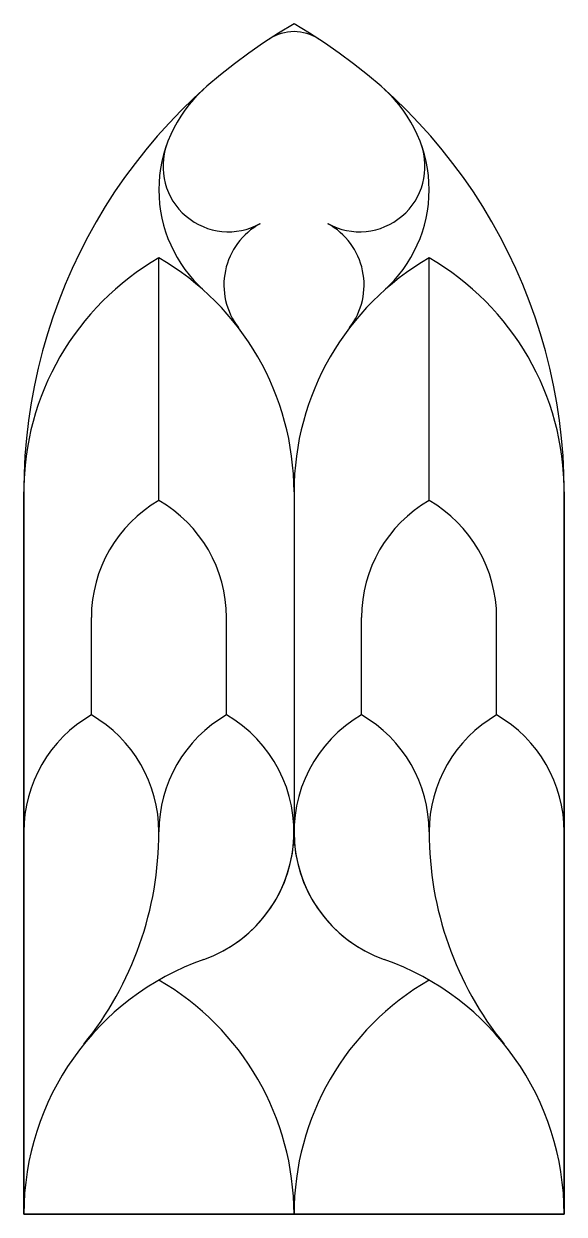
# Model space of a CAD drawing. Extents: x -15 to 15, y 0 to 66.
import ezdxf

# ---------------------------------------------------------------- set-up
doc = ezdxf.new("R2010")
doc.units = 0
doc.layers.add('MODELSKETCH_VISIBLE', color=7, linetype='CONTINUOUS')

msp = doc.modelspace()

# ---------------------------------------------------------------- linework, layer by layer
at = {"layer": 'MODELSKETCH_VISIBLE'}
for p, q in [((-7.497, 39.592), (-7.497, 53.05)), ((7.497, 39.592), (7.497, 53.05)), ((-14.994, 10.078), (-14.994, 40.065)), ((-14.994, 40.065), (-14.994, 10.078)), ((0, 40.065), (0, 21.204)), ((0, 40.065), (0, 21.204)), ((14.994, 40.065), (14.994, 10.078)), ((14.994, 10.078), (14.994, 40.065)), ((-11.245, 27.697), (-11.245, 33.099)), ((-3.748, 27.697), (-3.748, 33.099)), ((3.748, 27.697), (3.748, 33.099)), ((11.245, 27.697), (11.245, 33.099)), ((-14.994, 10.078), (-14.994, 0)), ((-14.994, 0), (-14.994, 10.078)), ((14.994, 10.078), (14.994, 0)), ((14.994, 0), (14.994, 10.078)), ((-14.994, 0), (0, 0)), ((0, 0), (-14.994, 0)), ((14.994, 0), (0, 0)), ((0, 0), (14.994, 0))]:
    msp.add_line(p, q, dxfattribs=at)
for centre, radius, start, end in [((14.994, 40.065), 29.988, 120, 180), ((14.994, 40.065), 29.988, 120, 180), ((0, 63.089), 2.512, 56.92634, 123.07366), ((0, 63.089), 2.512, 56.92634, 123.07366), ((-14.994, 40.065), 29.988, 0, 60), ((-14.994, 40.065), 29.988, 0, 60), ((0, 56.829), 7.497, 131.81031, 228.18969), ((0, 56.829), 7.497, 131.81031, 228.18969), ((0, 56.829), 7.497, 311.81031, 48.18969), ((0, 56.829), 7.497, 311.81031, 48.18969), ((-3.635, 58.131), 3.635, 160.28667, 298.89035), ((3.635, 58.131), 3.635, 241.10965, 19.71333), ((0, 51.543), 3.889, 118.89035, 217.43517), ((0, 51.543), 3.889, 322.56483, 61.10965), ((0, 40.065), 14.994, 120, 180), ((-14.994, 40.065), 14.994, 0, 60), ((14.994, 40.065), 14.994, 120, 180), ((0, 40.065), 14.994, 0, 60), ((-3.748, 33.099), 7.497, 120, 180), ((-11.245, 33.099), 7.497, 0, 60), ((11.245, 33.099), 7.497, 120, 180), ((3.748, 33.099), 7.497, 0, 60), ((-7.497, 21.204), 7.497, 120, 180), ((-14.994, 21.204), 7.497, 0, 60), ((0, 21.204), 7.497, 120, 180), ((-7.497, 21.204), 7.497, 289.47122, 60), ((7.497, 21.204), 7.497, 120, 250.52878), ((0, 21.204), 7.497, 0, 60), ((14.994, 21.204), 7.497, 120, 180), ((7.497, 21.204), 7.497, 0, 60), ((-26.239, 21.204), 18.742, 321.05756, 0), ((-7.497, 21.204), 7.497, 289.47122, 0), ((7.497, 21.204), 7.497, 180, 250.52878), ((26.239, 21.204), 18.742, 180, 218.94244), ((0, 0), 14.994, 109.47122, 180), ((0, 0), 14.994, 0, 70.52878), ((-14.994, 0), 14.994, 0, 60), ((14.994, 0), 14.994, 120, 180)]:
    msp.add_arc(centre, radius, start, end, dxfattribs=at)

doc.saveas('drawing.dxf')
